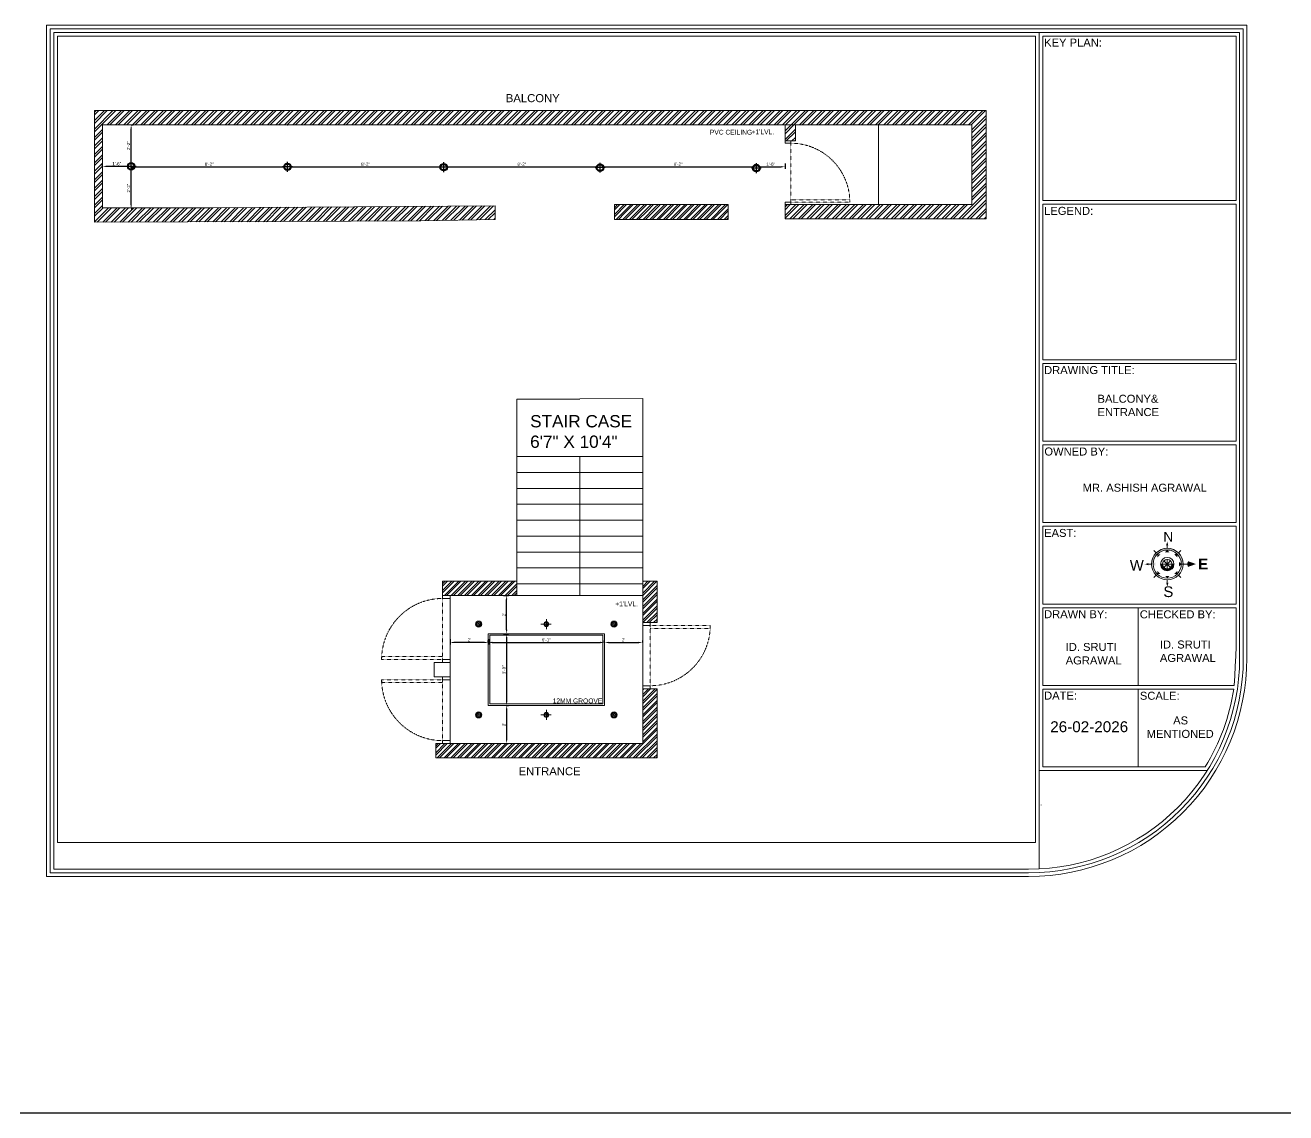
# Model space of a CAD drawing. Header units: inches. Extents: x 213 to 17763, y -4830 to 1802.
# Drawn here: x 13662 to 14454, y -3246 to -2563 of the extents above; entities that cross this region are included whole.
import ezdxf

# ---------------------------------------------------------------- set-up
doc = ezdxf.new("R2010")
doc.units = ezdxf.units.IN
doc.header["$MEASUREMENT"] = 0
for name, pattern in [('ACAD_ISO02W100', [15, 12, -3]), ('AUDIT_D_060311083008-3', [0]), ('DASHED2', [0.375, 0.25, -0.125]), ('HIDDEN', [0.375, 0.25, -0.125])]:
    doc.linetypes.add(name, pattern=pattern)
for name, color, linetype in [('.', 30, 'Continuous'), ('6.text', 6, 'Continuous'), ('A-DOOR', 251, 'AUDIT_D_060311083008-3'), ('A-Door-Frame', 1, 'Continuous'), ('A-Door-Swing', 8, 'HIDDEN'), ('PDF2_0', 7, 'Continuous'), ('PDF2_MK. FURNITURE', 7, 'Continuous'), ('PDF2_MK. HATCH', 7, 'Continuous'), ('PDF2_Text', 1, 'Continuous'), ('PDF3_Text', 1, 'Continuous')]:
    doc.layers.add(name, color=color, linetype=linetype)
doc.layers.add('PDF2_MK. KITCHEN ESSENTAILS', color=7, linetype='Continuous', true_color=0x767676)
doc.layers.add('ROD', color=7, linetype='Continuous', lineweight=9)
doc.styles.add('Arial', font='arial.ttf', dxfattribs={"height": 10})
doc.styles.add('PDF Arial', font='arial.ttf')
doc.styles.get("Standard").update_dxf_attribs({"font": 'arial.ttf'})
doc.dimstyles.new('ISO-25', dxfattribs={"dimtxt": 4.5, "dimasz": 2.5, "dimexe": 1.25, "dimexo": 0.625, "dimtad": 1, "dimdec": 0, "dimlunit": 4, "dimtxsty": 'Standard', "dimcen": 2.5, "dimadec": 0, "dimazin": 0, "dimtfac": 1, "dimtdec": 0, "dimtmove": 0, "dimatfit": 3, "dimfxl": 1, "dimarcsym": 0})
pattern_1 = [(45, (4822.1836, -1887.6856), (-2.1213203, 2.1213203), []), (45, (4823.5978, -1887.6856), (-2.1213203, 2.1213203), [])]
pattern_2 = [(45, (-423.3164, 54.2805), (-2.6516504, 2.6516504), []), (45, (-421.5486, 54.2805), (-2.6516504, 2.6516504), [])]

# ---------------------------------------------------------------- blocks, each defined once
blk = doc.blocks.new('*U785')
at = {"layer": 'A-Door-Frame', "lineweight": 5}
for p, q in [((0, -100), (0, 0)), ((1090, -100), (1090, 0))]:
    blk.add_line(p, q, dxfattribs=at)
for points in [[(0, -100), (40, -100), (40, 0), (0, 0)], [(1090, -100), (1050, -100), (1050, 0), (1090, 0)]]:
    blk.add_lwpolyline(points, dxfattribs=at)
at = {"layer": 'A-Door-Swing', "linetype": 'DASHED2', "lineweight": 5}
blk.add_line((49, 0), (1059, 0), dxfattribs=at)
blk.add_lwpolyline([(40, 0), (40, 1010), (80, 1010), (80, 0)], close=True, dxfattribs=at)
blk.add_arc((40, 0), 1010, 360, 90, dxfattribs=at)
blk = doc.blocks.new('34')
at = {"color": 152, "true_color": 0x2776bb}
for p, q in [((4475.6, 1798.91), (4475.6, 1805.12)), ((4478.71, 1802.02), (4472.5, 1802.02))]:
    blk.add_line(p, q, dxfattribs=at)
for radius in [2.34, 1.87]:
    blk.add_circle((4475.6, 1802.02), radius, dxfattribs=at)
blk = doc.blocks.new('*D952')
at = {"color": 0, "linetype": 'ACAD_ISO02W100', "lineweight": -2, "transparency": 16777216}
for p, q in [((13710.68, -2651.64), (13710.68, -2650.39)), ((13728.68, -2651.64), (13728.68, -2650.39))]:
    blk.add_line(p, q, dxfattribs=at)
at = {"color": 0, "linetype": 'AUDIT_D_060311083008-3', "lineweight": -2, "transparency": 16777216}
blk.add_line((13726.18, -2651.64), (13713.18, -2651.64), dxfattribs=at)
at = {"color": 0, "transparency": 16777216}
for points in [[(13713.18, -2651.22), (13713.18, -2652.06), (13710.68, -2651.64)], [(13726.18, -2651.22), (13726.18, -2652.06), (13728.68, -2651.64)]]:
    blk.add_solid(points, dxfattribs=at)
at = {"layer": 'Defpoints', "color": 0, "transparency": 16777216}
for p in [(13710.68, -2651.64), (13710.68, -2651.64), (13728.68, -2651.64)]:
    blk.add_point(p, dxfattribs=at)
at = {"color": 0, "lineweight": 5, "transparency": 16777216, "insert": (13719.68, -2650), "char_height": 2, "attachment_point": 5}
blk.add_mtext('1\'-6"', dxfattribs=at)
blk = doc.blocks.new('*D953')
at = {"color": 0, "linetype": 'ACAD_ISO02W100', "lineweight": -2, "transparency": 16777216}
for p, q in [((13728.68, -2651.91), (13728.68, -2653.16)), ((13826.84, -2651.91), (13826.84, -2650.66))]:
    blk.add_line(p, q, dxfattribs=at)
at = {"color": 0, "linetype": 'AUDIT_D_060311083008-3', "lineweight": -2, "transparency": 16777216}
blk.add_line((13731.18, -2651.91), (13824.34, -2651.91), dxfattribs=at)
at = {"color": 0, "transparency": 16777216}
for points in [[(13731.18, -2651.49), (13731.18, -2652.33), (13728.68, -2651.91)], [(13824.34, -2651.49), (13824.34, -2652.33), (13826.84, -2651.91)]]:
    blk.add_solid(points, dxfattribs=at)
at = {"layer": 'Defpoints', "color": 0, "transparency": 16777216}
for p in [(13728.68, -2651.64), (13826.84, -2651.91), (13826.84, -2651.91)]:
    blk.add_point(p, dxfattribs=at)
at = {"color": 0, "lineweight": 5, "transparency": 16777216, "insert": (13777.76, -2650.26), "char_height": 2, "attachment_point": 5}
blk.add_mtext('8\'-2"', dxfattribs=at)
blk = doc.blocks.new('*D954')
at = {"color": 0, "linetype": 'ACAD_ISO02W100', "lineweight": -2, "transparency": 16777216}
for p, q in [((13826.84, -2651.91), (13826.84, -2650.66)), ((13925, -2651.91), (13925, -2650.66))]:
    blk.add_line(p, q, dxfattribs=at)
at = {"color": 0, "linetype": 'AUDIT_D_060311083008-3', "lineweight": -2, "transparency": 16777216}
blk.add_line((13829.34, -2651.91), (13922.5, -2651.91), dxfattribs=at)
at = {"color": 0, "transparency": 16777216}
for points in [[(13829.34, -2651.49), (13829.34, -2652.33), (13826.84, -2651.91)], [(13922.5, -2651.49), (13922.5, -2652.33), (13925, -2651.91)]]:
    blk.add_solid(points, dxfattribs=at)
at = {"layer": 'Defpoints', "color": 0, "transparency": 16777216}
for p in [(13826.84, -2651.91), (13925, -2651.91), (13925, -2652.18)]:
    blk.add_point(p, dxfattribs=at)
at = {"color": 0, "lineweight": 5, "transparency": 16777216, "insert": (13875.92, -2650.26), "char_height": 2, "attachment_point": 5}
blk.add_mtext('8\'-2"', dxfattribs=at)
blk = doc.blocks.new('*D955')
at = {"color": 0, "linetype": 'ACAD_ISO02W100', "lineweight": -2, "transparency": 16777216}
for p, q in [((13925, -2651.91), (13925, -2650.66)), ((14023.16, -2651.91), (14023.16, -2650.66))]:
    blk.add_line(p, q, dxfattribs=at)
at = {"color": 0, "linetype": 'AUDIT_D_060311083008-3', "lineweight": -2, "transparency": 16777216}
blk.add_line((13927.5, -2651.91), (14020.66, -2651.91), dxfattribs=at)
at = {"color": 0, "transparency": 16777216}
for points in [[(13927.5, -2651.49), (13927.5, -2652.33), (13925, -2651.91)], [(14020.66, -2651.49), (14020.66, -2652.33), (14023.16, -2651.91)]]:
    blk.add_solid(points, dxfattribs=at)
at = {"layer": 'Defpoints', "color": 0, "transparency": 16777216}
for p in [(14023.16, -2651.91), (13925, -2652.18), (14023.16, -2652.45)]:
    blk.add_point(p, dxfattribs=at)
at = {"color": 0, "lineweight": 5, "transparency": 16777216, "insert": (13974.08, -2650.26), "char_height": 2, "attachment_point": 5}
blk.add_mtext('8\'-2"', dxfattribs=at)
blk = doc.blocks.new('*D956')
at = {"color": 0, "linetype": 'ACAD_ISO02W100', "lineweight": -2, "transparency": 16777216}
for p, q in [((14023.16, -2651.91), (14023.16, -2650.66)), ((14121.32, -2652.09), (14121.32, -2650.66))]:
    blk.add_line(p, q, dxfattribs=at)
at = {"color": 0, "linetype": 'AUDIT_D_060311083008-3', "lineweight": -2, "transparency": 16777216}
blk.add_line((14025.66, -2651.91), (14118.82, -2651.91), dxfattribs=at)
at = {"color": 0, "transparency": 16777216}
for points in [[(14025.66, -2651.49), (14025.66, -2652.33), (14023.16, -2651.91)], [(14118.82, -2651.49), (14118.82, -2652.33), (14121.32, -2651.91)]]:
    blk.add_solid(points, dxfattribs=at)
at = {"layer": 'Defpoints', "color": 0, "transparency": 16777216}
for p in [(14121.32, -2651.91), (14023.16, -2652.45), (14121.32, -2652.72)]:
    blk.add_point(p, dxfattribs=at)
at = {"color": 0, "lineweight": 5, "transparency": 16777216, "insert": (14072.24, -2650.26), "char_height": 2, "attachment_point": 5}
blk.add_mtext('8\'-2"', dxfattribs=at)
blk = doc.blocks.new('*D957')
at = {"color": 0, "linetype": 'ACAD_ISO02W100', "lineweight": -2, "transparency": 16777216}
for p, q in [((14121.32, -2652.09), (14121.32, -2650.66)), ((14139.32, -2649.91), (14139.32, -2653.16))]:
    blk.add_line(p, q, dxfattribs=at)
at = {"color": 0, "linetype": 'AUDIT_D_060311083008-3', "lineweight": -2, "transparency": 16777216}
blk.add_line((14123.82, -2651.91), (14136.82, -2651.91), dxfattribs=at)
at = {"color": 0, "transparency": 16777216}
for points in [[(14123.82, -2651.49), (14123.82, -2652.33), (14121.32, -2651.91)], [(14136.82, -2651.49), (14136.82, -2652.33), (14139.32, -2651.91)]]:
    blk.add_solid(points, dxfattribs=at)
at = {"layer": 'Defpoints', "color": 0, "transparency": 16777216}
for p in [(14139.32, -2636.42), (14139.32, -2651.91), (14121.32, -2652.72)]:
    blk.add_point(p, dxfattribs=at)
at = {"color": 0, "lineweight": 5, "transparency": 16777216, "insert": (14130.32, -2650.26), "char_height": 2, "attachment_point": 5}
blk.add_mtext('1\'-6"', dxfattribs=at)
blk = doc.blocks.new('*D958')
at = {"color": 0, "linetype": 'ACAD_ISO02W100', "lineweight": -2, "transparency": 16777216}
for p, q in [((13728.68, -2625.64), (13729.93, -2625.64)), ((13728.68, -2651.64), (13729.93, -2651.64))]:
    blk.add_line(p, q, dxfattribs=at)
at = {"color": 0, "linetype": 'AUDIT_D_060311083008-3', "lineweight": -2, "transparency": 16777216}
blk.add_line((13728.68, -2649.14), (13728.68, -2628.14), dxfattribs=at)
at = {"color": 0, "transparency": 16777216}
for points in [[(13728.27, -2628.14), (13729.1, -2628.14), (13728.68, -2625.64)], [(13728.27, -2649.14), (13729.1, -2649.14), (13728.68, -2651.64)]]:
    blk.add_solid(points, dxfattribs=at)
at = {"layer": 'Defpoints', "color": 0, "transparency": 16777216}
for p in [(13728.68, -2625.64), (13728.68, -2625.64), (13728.68, -2651.64)]:
    blk.add_point(p, dxfattribs=at)
at = {"color": 0, "lineweight": 5, "transparency": 16777216, "insert": (13727.05, -2638.64), "char_height": 2, "attachment_point": 5, "rotation": 90}
blk.add_mtext('2\'-2"', dxfattribs=at)
blk = doc.blocks.new('*D959')
at = {"color": 0, "linetype": 'ACAD_ISO02W100', "lineweight": -2, "transparency": 16777216}
for p, q in [((13728.68, -2652.29), (13729.93, -2652.29)), ((13728.68, -2678.29), (13729.93, -2678.29))]:
    blk.add_line(p, q, dxfattribs=at)
at = {"color": 0, "linetype": 'AUDIT_D_060311083008-3', "lineweight": -2, "transparency": 16777216}
blk.add_line((13728.68, -2675.79), (13728.68, -2654.79), dxfattribs=at)
at = {"color": 0, "transparency": 16777216}
for points in [[(13728.27, -2654.79), (13729.1, -2654.79), (13728.68, -2652.29)], [(13728.27, -2675.79), (13729.1, -2675.79), (13728.68, -2678.29)]]:
    blk.add_solid(points, dxfattribs=at)
at = {"layer": 'Defpoints', "color": 0, "transparency": 16777216}
for p in [(13728.68, -2652.29), (13728.68, -2652.29), (13728.68, -2678.29)]:
    blk.add_point(p, dxfattribs=at)
at = {"color": 0, "lineweight": 5, "transparency": 16777216, "insert": (13727.05, -2665.29), "char_height": 2, "attachment_point": 5, "rotation": 90}
blk.add_mtext('2\'-2"', dxfattribs=at)
blk = doc.blocks.new('*U34')
at = {"layer": 'A-Door-Frame', "lineweight": 5}
for p, q in [((0, -100), (0, 0)), ((900, -100), (900, 0))]:
    blk.add_line(p, q, dxfattribs=at)
for points in [[(0, -100), (40, -100), (40, 0), (0, 0)], [(900, -100), (860, -100), (860, 0), (900, 0)]]:
    blk.add_lwpolyline(points, dxfattribs=at)
at = {"layer": 'A-Door-Swing', "linetype": 'DASHED2', "lineweight": 5}
blk.add_line((47, 0), (867, 0), dxfattribs=at)
blk.add_lwpolyline([(40, 0), (40, 820), (80, 820), (80, 0)], close=True, dxfattribs=at)
blk.add_arc((40, 0), 820, 360, 90, dxfattribs=at)
blk = doc.blocks.new('*U729')
at = {"layer": 'A-Door-Frame', "lineweight": 5}
for p, q in [((0, -100), (0, 0)), ((889, -100), (889, 0))]:
    blk.add_line(p, q, dxfattribs=at)
for points in [[(0, -100), (40, -100), (40, 0), (0, 0)], [(889, -100), (849, -100), (849, 0), (889, 0)]]:
    blk.add_lwpolyline(points, dxfattribs=at)
at = {"layer": 'A-Door-Swing', "linetype": 'DASHED2', "lineweight": 5}
blk.add_line((47, 0), (857, 0), dxfattribs=at)
blk.add_lwpolyline([(40, 0), (40, 809), (80, 809), (80, 0)], close=True, dxfattribs=at)
blk.add_arc((40, 0), 809, 360, 90, dxfattribs=at)
blk = doc.blocks.new('*D960')
at = {"color": 0, "linetype": 'ACAD_ISO02W100', "lineweight": -2, "transparency": 16777216}
for p, q in [((13962.5, -2921.14), (13965.75, -2921.14)), ((13962.5, -2945.14), (13965.75, -2945.14))]:
    blk.add_line(p, q, dxfattribs=at)
at = {"color": 0, "linetype": 'AUDIT_D_060311083008-3', "lineweight": -2, "transparency": 16777216}
blk.add_line((13964.5, -2942.64), (13964.5, -2923.64), dxfattribs=at)
at = {"color": 0, "transparency": 16777216}
for points in [[(13964.08, -2923.64), (13964.92, -2923.64), (13964.5, -2921.14)], [(13964.08, -2942.64), (13964.92, -2942.64), (13964.5, -2945.14)]]:
    blk.add_solid(points, dxfattribs=at)
at = {"layer": 'Defpoints', "color": 0, "transparency": 16777216}
for p in [(13961.43, -2921.14), (13964.5, -2921.14), (13961.43, -2945.14)]:
    blk.add_point(p, dxfattribs=at)
at = {"color": 0, "lineweight": 5, "transparency": 16777216, "insert": (13962.87, -2933.14), "char_height": 2, "attachment_point": 5, "rotation": 90}
blk.add_mtext("2'", dxfattribs=at)
blk = doc.blocks.new('*D961')
at = {"color": 0, "linetype": 'ACAD_ISO02W100', "lineweight": -2, "transparency": 16777216}
for p, q in [((13964.5, -2945.34), (13965.75, -2945.34)), ((13964.5, -2990.14), (13965.75, -2990.14))]:
    blk.add_line(p, q, dxfattribs=at)
at = {"color": 0, "linetype": 'AUDIT_D_060311083008-3', "lineweight": -2, "transparency": 16777216}
blk.add_line((13964.5, -2947.84), (13964.5, -2987.64), dxfattribs=at)
at = {"color": 0, "transparency": 16777216}
for points in [[(13964.08, -2947.84), (13964.92, -2947.84), (13964.5, -2945.34)], [(13964.08, -2987.64), (13964.92, -2987.64), (13964.5, -2990.14)]]:
    blk.add_solid(points, dxfattribs=at)
at = {"layer": 'Defpoints', "color": 0, "transparency": 16777216}
for p in [(13964.5, -2945.34), (13964.5, -2990.14), (13964.5, -2990.14)]:
    blk.add_point(p, dxfattribs=at)
at = {"color": 0, "lineweight": 5, "transparency": 16777216, "insert": (13962.85, -2967.74), "char_height": 2, "attachment_point": 5, "rotation": 90}
blk.add_mtext('3\'-9"', dxfattribs=at)
blk = doc.blocks.new('*D962')
at = {"color": 0, "linetype": 'ACAD_ISO02W100', "lineweight": -2, "transparency": 16777216}
for p, q in [((13964.5, -2990.14), (13965.75, -2990.14)), ((13964.5, -3014.14), (13965.75, -3014.14))]:
    blk.add_line(p, q, dxfattribs=at)
at = {"color": 0, "linetype": 'AUDIT_D_060311083008-3', "lineweight": -2, "transparency": 16777216}
blk.add_line((13964.5, -2992.64), (13964.5, -3011.64), dxfattribs=at)
at = {"color": 0, "transparency": 16777216}
for points in [[(13964.08, -2992.64), (13964.92, -2992.64), (13964.5, -2990.14)], [(13964.08, -3011.64), (13964.92, -3011.64), (13964.5, -3014.14)]]:
    blk.add_solid(points, dxfattribs=at)
at = {"layer": 'Defpoints', "color": 0, "transparency": 16777216}
for p in [(13964.5, -2990.14), (13964.5, -3014.14), (13964.5, -3014.14)]:
    blk.add_point(p, dxfattribs=at)
at = {"color": 0, "lineweight": 5, "transparency": 16777216, "insert": (13962.87, -3002.14), "char_height": 2, "attachment_point": 5, "rotation": 90}
blk.add_mtext("2'", dxfattribs=at)
blk = doc.blocks.new('*D963')
at = {"color": 0, "linetype": 'ACAD_ISO02W100', "lineweight": -2, "transparency": 16777216}
for p, q in [((13928.93, -2948.64), (13928.93, -2951.89)), ((13953.13, -2948.64), (13953.13, -2951.89))]:
    blk.add_line(p, q, dxfattribs=at)
at = {"color": 0, "linetype": 'AUDIT_D_060311083008-3', "lineweight": -2, "transparency": 16777216}
blk.add_line((13950.63, -2950.64), (13931.43, -2950.64), dxfattribs=at)
at = {"color": 0, "transparency": 16777216}
for points in [[(13931.43, -2950.22), (13931.43, -2951.06), (13928.93, -2950.64)], [(13950.63, -2950.22), (13950.63, -2951.06), (13953.13, -2950.64)]]:
    blk.add_solid(points, dxfattribs=at)
at = {"layer": 'Defpoints', "color": 0, "transparency": 16777216}
for p in [(13928.93, -2945.34), (13928.93, -2950.64), (13953.13, -2945.34)]:
    blk.add_point(p, dxfattribs=at)
at = {"color": 0, "lineweight": 5, "transparency": 16777216, "insert": (13941.03, -2949.01), "char_height": 2, "attachment_point": 5}
blk.add_mtext("2'", dxfattribs=at)
blk = doc.blocks.new('*D964')
at = {"color": 0, "linetype": 'ACAD_ISO02W100', "lineweight": -2, "transparency": 16777216}
for p, q in [((13952.93, -2950.61), (13952.93, -2949.36)), ((14025.93, -2950.61), (14025.93, -2949.36))]:
    blk.add_line(p, q, dxfattribs=at)
at = {"color": 0, "linetype": 'AUDIT_D_060311083008-3', "lineweight": -2, "transparency": 16777216}
blk.add_line((13955.43, -2950.61), (14023.43, -2950.61), dxfattribs=at)
at = {"color": 0, "transparency": 16777216}
for points in [[(13955.43, -2950.19), (13955.43, -2951.02), (13952.93, -2950.61)], [(14023.43, -2950.19), (14023.43, -2951.02), (14025.93, -2950.61)]]:
    blk.add_solid(points, dxfattribs=at)
at = {"layer": 'Defpoints', "color": 0, "transparency": 16777216}
for p in [(13952.93, -2950.61), (14025.93, -2950.61), (14025.93, -2950.61)]:
    blk.add_point(p, dxfattribs=at)
at = {"color": 0, "lineweight": 5, "transparency": 16777216, "insert": (13989.43, -2948.96), "char_height": 2, "attachment_point": 5}
blk.add_mtext('6\'-1"', dxfattribs=at)
blk = doc.blocks.new('*D965')
at = {"color": 0, "linetype": 'ACAD_ISO02W100', "lineweight": -2, "transparency": 16777216}
for p, q in [((14025.93, -2950.61), (14025.93, -2949.36)), ((14049.93, -2950.61), (14049.93, -2949.36))]:
    blk.add_line(p, q, dxfattribs=at)
at = {"color": 0, "linetype": 'AUDIT_D_060311083008-3', "lineweight": -2, "transparency": 16777216}
blk.add_line((14028.43, -2950.61), (14047.43, -2950.61), dxfattribs=at)
at = {"color": 0, "transparency": 16777216}
for points in [[(14028.43, -2950.19), (14028.43, -2951.02), (14025.93, -2950.61)], [(14047.43, -2950.19), (14047.43, -2951.02), (14049.93, -2950.61)]]:
    blk.add_solid(points, dxfattribs=at)
at = {"layer": 'Defpoints', "color": 0, "transparency": 16777216}
for p in [(14025.93, -2950.61), (14049.93, -2950.61), (14049.93, -2950.61)]:
    blk.add_point(p, dxfattribs=at)
at = {"color": 0, "lineweight": 5, "transparency": 16777216, "insert": (14037.93, -2948.98), "char_height": 2, "attachment_point": 5}
blk.add_mtext("2'", dxfattribs=at)

msp = doc.modelspace()

# ---------------------------------------------------------------- hatches: boundary and pattern name
at = {"layer": '.', "lineweight": 5}
h = msp.add_hatch(dxfattribs=at)
h.set_pattern_fill('ANSI32', color=1, scale=10)
h.set_pattern_definition(pattern_2)
h.paths.add_polyline_path([(14265.68, -2616.64), (13705.68, -2616.64), (13705.68, -2686.64), (13822.68, -2686.36), (13910.68, -2685.79), (13957.2, -2684.99), (13957.2, -2676.45), (13779.68, -2677.64), (13710.68, -2677.64), (13710.68, -2625.64), (14256.68, -2625.64), (14256.68, -2675.64), (14142.98, -2675.64), (14142.98, -2675.64), (14139.32, -2675.64), (14139.32, -2684.64), (14265.68, -2684.64)])
h.paths.add_polyline_path([(14144.08, -2685.94), (14145.85, -2685.94), (14145.85, -2684.44), (14144.08, -2684.44)], flags=25)
h = msp.add_hatch(dxfattribs=at)
h.set_pattern_fill('ANSI32', color=1, scale=10)
h.set_pattern_definition(pattern_2)
h.paths.add_polyline_path([(14145.82, -2625.64), (14139.32, -2625.64), (14139.32, -2635.69), (14142.98, -2635.69), (14145.82, -2635.69)])
h = msp.add_hatch(dxfattribs=at)
h.set_pattern_fill('ANSI32', color=1, scale=8)
h.set_pattern_definition(pattern_1)
h.paths.add_polyline_path([(14103.68, -2675.64), (14061.64, -2675.64), (14041.12, -2684.99), (14103.68, -2684.99)])
h.paths.add_polyline_path([(14041.39, -2675.64), (14032.17, -2675.64), (14032.17, -2682.72), (14034.93, -2684.86), (14035.32, -2684.99), (14036.6, -2684.99)])
h.paths.add_polyline_path([(14032.17, -2682.72), (14032.17, -2683.96), (14034.93, -2684.86)], flags=17)
h.paths.add_polyline_path([(14032.17, -2683.96), (14032.17, -2684.99), (14035.09, -2684.99), (14034.93, -2684.86)], flags=17)
h = msp.add_hatch(dxfattribs=at)
h.set_pattern_fill('ANSI32', color=1, scale=8)
h.set_pattern_definition(pattern_1)
h.paths.add_polyline_path([(14061.64, -2675.64), (14041.39, -2675.64), (14036.6, -2684.99), (14039.59, -2684.99), (14041.12, -2684.99)])
h.paths.add_polyline_path([(14036.93, -2686.29), (14038.7, -2686.29), (14038.7, -2684.79), (14036.93, -2684.79)], flags=9)
h = msp.add_hatch(dxfattribs=at)
h.set_pattern_fill('ANSI32', color=1, scale=8)
h.set_pattern_definition([(45, (5930.4333, -2095.6417), (-2.1213203, 2.1213203), []), (45, (5931.8475, -2095.6417), (-2.1213203, 2.1213203), [])])
h.paths.add_polyline_path([(13970.93, -2912.14), (13935.93, -2912.14), (13924.27, -2912.14), (13924.27, -2921.14), (13927.93, -2921.14), (13935.93, -2921.14), (13970.93, -2921.14)])
h.paths.add_polyline_path([(14058.93, -2912.14), (14049.93, -2912.14), (14049.93, -2921.14), (14049.93, -2938.19), (14054.6, -2938.19), (14058.93, -2938.19)])
h.paths.add_polyline_path([(14058.93, -2979.69), (14049.93, -2979.69), (14049.93, -3014.14), (13928.93, -3014.14), (13919.93, -3014.14), (13919.93, -3023.14), (14058.93, -3023.14)])
at = {"lineweight": 5}
h = msp.add_hatch(dxfattribs=at)
h.set_pattern_fill('AR-SAND', color=5, scale=0.2)
h.set_pattern_definition([(37.5, (-111992.59655, -241260.24863), (-0.01259867162, 0.3853647538), [0, -0.304, 0, -0.34, 0, -0.325]), (7.5, (-111992.59655, -241260.24863), (0.3539553411, 0.564429213), [0, -0.164, 0, -0.274, 0, -0.105]), (327.5, (-111992.84255, -241260.24863), (0.62282837235, 0.0011318107), [0, -0.1, 0, -0.36, 0, -0.47]), (317.5, (-111992.84255, -241260.24863), (0.6012253209, 0.175535113), [0, -0.05, 0, -0.236, 0, -0.27])])
h.paths.add_polyline_path([(13948.36, -2939.14, -1), (13945.5, -2939.14, -1)])
h = msp.add_hatch(dxfattribs=at)
h.set_pattern_fill('AR-SAND', color=5, scale=0.2)
h.set_pattern_definition([(37.5, (-111907.59655, -241260.24863), (-0.01259867162, 0.3853647538), [0, -0.304, 0, -0.34, 0, -0.325]), (7.5, (-111907.59655, -241260.24863), (0.3539553411, 0.564429213), [0, -0.164, 0, -0.274, 0, -0.105]), (327.5, (-111907.84255, -241260.24863), (0.62282837235, 0.0011318107), [0, -0.1, 0, -0.36, 0, -0.47]), (317.5, (-111907.84255, -241260.24863), (0.6012253209, 0.175535113), [0, -0.05, 0, -0.236, 0, -0.27])])
h.paths.add_polyline_path([(14033.36, -2939.14, -1), (14030.5, -2939.14, -1)])
h = msp.add_hatch(dxfattribs=at)
h.set_pattern_fill('AR-SAND', color=5, scale=0.2)
h.set_pattern_definition([(37.5, (-111992.59655, -241317.24863), (-0.01259867162, 0.3853647538), [0, -0.304, 0, -0.34, 0, -0.325]), (7.5, (-111992.59655, -241317.24863), (0.3539553411, 0.564429213), [0, -0.164, 0, -0.274, 0, -0.105]), (327.5, (-111992.84255, -241317.24863), (0.62282837235, 0.0011318107), [0, -0.1, 0, -0.36, 0, -0.47]), (317.5, (-111992.84255, -241317.24863), (0.6012253209, 0.175535113), [0, -0.05, 0, -0.236, 0, -0.27])])
h.paths.add_polyline_path([(13948.36, -2996.14, -1), (13945.5, -2996.14, -1)])
h = msp.add_hatch(dxfattribs=at)
h.set_pattern_fill('AR-SAND', color=5, scale=0.2)
h.set_pattern_definition([(37.5, (-111907.59655, -241317.24863), (-0.01259867162, 0.3853647538), [0, -0.304, 0, -0.34, 0, -0.325]), (7.5, (-111907.59655, -241317.24863), (0.3539553411, 0.564429213), [0, -0.164, 0, -0.274, 0, -0.105]), (327.5, (-111907.84255, -241317.24863), (0.62282837235, 0.0011318107), [0, -0.1, 0, -0.36, 0, -0.47]), (317.5, (-111907.84255, -241317.24863), (0.6012253209, 0.175535113), [0, -0.05, 0, -0.236, 0, -0.27])])
h.paths.add_polyline_path([(14033.36, -2996.14, -1), (14030.5, -2996.14, -1)])
at = {"layer": 'PDF2_0', "lineweight": 5, "transparency": 33554559}
for points in [[(14379.34, -2889.43), (14380.05, -2889.78), (14379.32, -2887.3), (14378.62, -2889.78)], [(14367.36, -2901.45), (14367.7, -2900.75), (14365.24, -2901.47), (14367.72, -2902.16)], [(14383.59, -2901.41), (14382.35, -2901.41), (14382.31, -2901.89), (14382.29, -2901.97), (14382.22, -2902.35), (14382.14, -2902.52), (14382.03, -2902.79), (14381.87, -2903.03), (14381.8, -2903.19), (14381.49, -2903.53), (14381.49, -2903.55), (14381.13, -2903.85), (14380.88, -2904), (14380.73, -2904.1), (14380.29, -2904.27), (14379.84, -2904.39), (14379.45, -2904.42), (14379.36, -2904.42), (14378.9, -2904.39), (14378.45, -2904.27), (14378.01, -2904.1), (14377.87, -2904.02), (14377.61, -2903.85), (14377.25, -2903.55), (14376.94, -2903.19), (14376.86, -2903.05), (14376.69, -2902.79), (14376.58, -2902.54), (14376.52, -2902.37), (14376.41, -2901.91), (14376.37, -2901.43), (14375.13, -2901.43), (14375.15, -2901.91), (14375.17, -2901.99), (14375.25, -2902.37), (14375.26, -2902.54), (14375.36, -2902.79), (14375.45, -2903.05), (14375.51, -2903.19), (14375.7, -2903.55), (14375.89, -2903.85), (14376.01, -2904.02), (14376.08, -2904.1), (14376.24, -2904.27), (14376.33, -2904.39), (14376.37, -2904.42), (14376.77, -2904.79), (14376.79, -2904.79), (14377.25, -2905.09), (14377.25, -2905.11), (14377.74, -2905.34), (14377.76, -2905.34), (14378.25, -2905.51), (14378.27, -2905.53), (14378.81, -2905.62), (14378.83, -2905.62), (14379.38, -2905.66), (14379.89, -2905.62), (14379.93, -2905.62), (14380.45, -2905.53), (14380.46, -2905.51), (14380.96, -2905.34), (14381, -2905.34), (14381.47, -2905.11), (14381.49, -2905.09), (14381.93, -2904.79), (14381.95, -2904.79), (14382.35, -2904.42), (14382.37, -2904.42), (14382.39, -2904.39), (14382.48, -2904.27), (14382.66, -2904.1), (14382.73, -2904), (14382.83, -2903.85), (14383.04, -2903.55), (14383.04, -2903.53), (14383.28, -2903.03), (14383.36, -2902.79), (14383.46, -2902.52), (14383.49, -2902.35), (14383.57, -2901.97), (14383.57, -2901.89)], [(14397.4, -2901.38), (14392.45, -2899.62), (14391.74, -2901.4), (14392.45, -2903.17)], [(14379.4, -2913.43), (14378.69, -2913.07), (14379.4, -2915.55), (14380.1, -2913.07)]]:
    msp.add_hatch(color=256, dxfattribs=at).paths.add_polyline_path(points)
h = msp.add_hatch(color=256, dxfattribs=at)
h.paths.add_polyline_path([(14370.54, -2901.45), (14371.95, -2902.86), (14371.95, -2900.04)])
h.paths.add_polyline_path([(14380.2, -2891.55), (14379.34, -2891.53), (14378.56, -2891.55), (14378.46, -2891.57), (14377.68, -2891.66), (14377.61, -2891.68), (14376.83, -2891.85), (14376.77, -2891.87), (14376.01, -2892.1), (14375.95, -2892.12), (14375.21, -2892.44), (14375.15, -2892.46), (14374.86, -2892.59), (14374.81, -2892.63), (14374.81, -2892.65), (14374.39, -2892.86), (14374.25, -2892.94), (14373.84, -2893.2), (14373.66, -2893.32), (14373.38, -2893.55), (14372.98, -2893.85), (14372.88, -2893.93), (14372.39, -2894.4), (14372.33, -2894.44), (14371.89, -2894.92), (14371.76, -2895.07), (14371.44, -2895.49), (14371.23, -2895.76), (14371, -2896.12), (14370.77, -2896.5), (14370.62, -2896.8), (14370.37, -2897.26), (14370.27, -2897.51), (14370.04, -2898.06), (14369.99, -2898.25), (14369.78, -2898.88), (14369.76, -2899.03), (14369.61, -2899.74), (14369.59, -2899.83), (14369.49, -2900.6), (14369.49, -2900.63), (14369.45, -2901.45), (14370.54, -2901.45), (14370.58, -2900.63), (14370.58, -2900.6), (14370.67, -2899.83), (14370.71, -2899.74), (14370.86, -2899.03), (14370.92, -2898.88), (14371.13, -2898.25), (14371.21, -2898.06), (14371.45, -2897.51), (14371.59, -2897.26), (14371.85, -2896.8), (14372.06, -2896.5), (14372.31, -2896.12), (14372.6, -2895.76), (14372.83, -2895.49), (14373.4, -2894.92), (14373.97, -2894.44), (14374.03, -2894.4), (14374.69, -2893.93), (14374.84, -2893.85), (14375.42, -2893.55), (14375.89, -2893.32), (14376.16, -2893.2), (14376.92, -2892.94), (14377.28, -2892.86), (14377.72, -2892.77), (14378.52, -2892.65), (14378.62, -2892.63), (14379.34, -2892.59), (14380.16, -2892.63), (14380.96, -2892.75), (14381.32, -2892.84), (14381.76, -2892.94), (14382.52, -2893.18), (14382.77, -2893.3), (14383.28, -2893.51), (14383.82, -2893.81), (14383.99, -2893.91), (14384.66, -2894.37), (14384.69, -2894.4), (14385.28, -2894.9), (14385.44, -2895.03), (14385.87, -2895.47), (14386.08, -2895.72), (14386.39, -2896.1), (14386.64, -2896.44), (14386.85, -2896.77), (14387.11, -2897.22), (14387.25, -2897.47), (14387.49, -2898.02), (14387.59, -2898.21), (14387.8, -2898.84), (14388.01, -2899.68), (14388.03, -2899.78), (14388.14, -2900.54), (14388.14, -2900.6), (14388.18, -2901.4), (14388.18, -2901.41), (14389.27, -2901.4), (14389.23, -2900.6), (14389.23, -2900.54), (14389.13, -2899.78), (14389.11, -2899.68), (14388.96, -2898.99), (14388.92, -2898.84), (14388.73, -2898.21), (14388.66, -2898.02), (14388.45, -2897.47), (14388.33, -2897.22), (14388.1, -2896.77), (14387.93, -2896.44), (14387.7, -2896.1), (14387.46, -2895.72), (14387.27, -2895.47), (14386.94, -2895.03), (14386.81, -2894.9), (14386.35, -2894.4), (14386.31, -2894.37), (14385.82, -2893.91), (14385.7, -2893.81), (14385.32, -2893.51), (14385.02, -2893.3), (14384.87, -2893.18), (14384.45, -2892.94), (14384.29, -2892.84), (14384.12, -2892.75), (14383.91, -2892.63), (14383.86, -2892.59), (14383.57, -2892.46), (14383.53, -2892.44), (14382.77, -2892.12), (14382.73, -2892.1), (14381.95, -2891.87), (14381.89, -2891.85), (14381.09, -2891.68), (14381.06, -2891.66), (14380.24, -2891.57)])

# ---------------------------------------------------------------- linework, layer by layer
at = {"lineweight": 5}
for p, q in [((14198, -2675.64), (14198, -2625.64)), ((13826.84, -2651.91), (13826.84, -2652.72)), ((14121.32, -2652.72), (14121.32, -2652.72)), ((13924.27, -2921.14), (13924.27, -2912.14)), ((13935.93, -2912.14), (13970.93, -2912.14)), ((14058.93, -2912.14), (14049.93, -2912.14)), ((13928.93, -2963.14), (13928.93, -2921.14)), ((13918.93, -2963.14), (13918.93, -2972.14)), ((13928.93, -2972.14), (13928.93, -3014.14)), ((13919.93, -3014.14), (13919.93, -3023.14)), ((14058.93, -3023.14), (13919.93, -3023.14))]:
    msp.add_line(p, q, dxfattribs=at)
at = {"color": 6, "lineweight": 5}
for p, q in [((13989.43, -2939.14), (13989.43, -2936.02)), ((13989.43, -2939.14), (13986.05, -2939.14)), ((13989.43, -2939.14), (13992.55, -2939.14)), ((13989.43, -2939.14), (13989.43, -2942.26)), ((13989.43, -2996.14), (13986.05, -2996.14)), ((13989.43, -2996.14), (13989.43, -2993.02)), ((13989.43, -2996.14), (13992.55, -2996.14)), ((13989.43, -2996.14), (13989.43, -2999.26))]:
    msp.add_line(p, q, dxfattribs=at)
msp.add_line((10883.5, -3246), (15562, -3246))
at = {"lineweight": 5}
for points in [[(14049.93, -2921.14), (13928.93, -2921.14), (13928.93, -3014.14), (14049.93, -3014.14)], [(14025.93, -2945.14), (13952.93, -2945.14), (13952.93, -2990.14), (14025.93, -2990.14)], [(14024.93, -2946.14), (13953.93, -2946.14), (13953.93, -2989.14), (14024.93, -2989.14)]]:
    msp.add_lwpolyline(points, close=True, dxfattribs=at)
at = {"color": 5, "lineweight": 5}
for centre, radius in [((13946.93, -2939.14), 1.93), ((13946.93, -2939.14), 1.43), ((14031.93, -2939.14), 1.93), ((14031.93, -2939.14), 1.43), ((13946.93, -2996.14), 1.93), ((13946.93, -2996.14), 1.43), ((14031.93, -2996.14), 1.93), ((14031.93, -2996.14), 1.43)]:
    msp.add_circle(centre, radius, dxfattribs=at)
at = {"color": 6, "lineweight": 5}
for centre, radius in [((13989.43, -2939.14), 1.56), ((13989.43, -2939.14), 1.04), ((13989.43, -2996.14), 1.56), ((13989.43, -2996.14), 1.04)]:
    msp.add_circle(centre, radius, dxfattribs=at)
at = {"lineweight": 5}
for p in [(13826.84, -2625.64), (13925, -2625.64), (14023.16, -2625.64), (13826.84, -2651.91), (13826.84, -2652.72), (13826.84, -2652.72), (13925, -2652.18), (13925, -2652.72), (13925, -2652.72), (14023.16, -2652.45), (14023.16, -2652.72), (14023.16, -2652.72)]:
    msp.add_point(p, dxfattribs=at)
at = {"layer": 'PDF2_0', "lineweight": 5}
for points in [[(14292.32, -3097.55), (13675.5, -3097.55), (13675.5, -2563), (14429.38, -2563), (14429.38, -2960.49, -0.414214)], [(14403.19, -3028.78), (14301.24, -3028.78), (14301.24, -2979.94), (14421.08, -2979.94, -0.100864)]]:
    msp.add_lwpolyline(points, format="xyb", close=True, dxfattribs=at)
for points in [[(14292.32, -3095.28), (13677.77, -3095.28), (13677.77, -2565.27), (14427.12, -2565.27), (14427.12, -2960.49, -0.414214), (14292.32, -3095.28)], [(14292.32, -3092.99), (13680.05, -3092.99), (13680.05, -2567.55), (14424.83, -2567.55), (14424.83, -2960.49, -0.414214), (14292.32, -3092.99)]]:
    msp.add_lwpolyline(points, format="xyb", dxfattribs=at)
for points in [[(13682.34, -2569.84), (14296.67, -2569.84), (14296.67, -3076.33), (13682.34, -3076.33)], [(14301.24, -2569.84), (14422.54, -2569.84), (14422.54, -2673.16), (14301.24, -2673.16)], [(14301.24, -2675.45), (14422.54, -2675.45), (14422.54, -2773.13), (14301.24, -2773.13)], [(14301.24, -2775.42), (14422.54, -2775.42), (14422.54, -2824.26), (14301.24, -2824.26)], [(14301.24, -2826.55), (14422.54, -2826.55), (14422.54, -2875.39), (14301.24, -2875.39)], [(14301.24, -2877.68), (14422.54, -2877.68), (14422.54, -2926.52), (14301.24, -2926.52)], [(14422.54, -2928.81), (14301.24, -2928.81), (14301.24, -2977.65), (14421.4, -2977.65), (14421.8, -2971.55), (14422.11, -2965.46), (14422.35, -2959.34), (14422.54, -2953.25), (14422.64, -2947.13), (14422.68, -2941.02), (14422.64, -2934.92)]]:
    msp.add_lwpolyline(points, close=True, dxfattribs=at)
for points in [[(14379.34, -2891.53), (14379.34, -2889.43)], [(14372.33, -2894.44), (14370.84, -2892.96)], [(14386.35, -2894.4), (14387.84, -2892.92)], [(14369.45, -2901.45), (14367.36, -2901.45)], [(14375.13, -2901.43), (14376.37, -2901.43), (14382.35, -2901.41), (14383.59, -2901.41)], [(14377.25, -2903.55), (14375.7, -2903.55), (14377.25, -2903.55)], [(14381.47, -2899.3), (14377.25, -2903.55)], [(14381.49, -2903.55), (14377.25, -2899.32)], [(14379.36, -2898.42), (14379.36, -2904.42)], [(14389.27, -2901.4), (14388.18, -2901.41)], [(14391.36, -2901.4), (14389.27, -2901.4), (14391.74, -2901.4)], [(14372.37, -2908.44), (14370.9, -2909.93)], [(14379.38, -2911.34), (14379.4, -2913.43)], [(14386.39, -2908.42), (14387.87, -2909.89)], [(14361.15, -2928.81), (14361.15, -2977.65)], [(14361.15, -2979.94), (14361.15, -3028.78)], [(14298.95, -3031.07), (14404.47, -3031.07)]]:
    msp.add_lwpolyline(points, dxfattribs=at)
for centre, radius in [((14379.37, -2901.43), 9.91), ((14379.37, -2901.42), 8.83), ((14379.36, -2901.43), 4.23), ((14379.37, -2901.43), 3)]:
    msp.add_circle(centre, radius, dxfattribs=at)
for start, end in [(0, 1.759553279988484e-06), (269.9999982404271, 270)]:
    msp.add_arc((14292.31, -2960.48), 137.07, start, end, dxfattribs=at)
at = {"layer": 'PDF2_0', "lineweight": 5, "transparency": 33554559}
for points in [[(14373.11, -2895.2), (14373.11, -2897.2), (14375.11, -2895.2)], [(14379.34, -2892.59), (14377.93, -2894.02), (14380.75, -2894)], [(14385.59, -2895.17), (14383.59, -2895.19), (14385.59, -2897.17)], [(14388.18, -2901.41), (14386.77, -2900), (14386.77, -2902.82)], [(14373.13, -2907.68), (14375.13, -2907.68), (14373.13, -2905.68)], [(14379.38, -2910.25), (14380.79, -2908.84), (14377.97, -2908.84)], [(14385.63, -2907.64), (14385.61, -2905.66), (14383.63, -2907.66)]]:
    msp.add_solid(points, dxfattribs=at)
at = {"layer": 'PDF2_MK. FURNITURE', "lineweight": 5}
msp.add_lwpolyline([(14300.25, -3052.69), (14300.25, -3052.74)], dxfattribs=at)
at = {"layer": 'PDF2_MK. HATCH', "lineweight": 5}
msp.add_lwpolyline([(14298.95, -2567.55), (14298.95, -3092.82)], dxfattribs=at)
at = {"layer": 'PDF2_MK. KITCHEN ESSENTAILS', "lineweight": 5}
msp.add_lwpolyline([(13682.34, -3076.33), (14296.67, -3076.33), (14296.67, -2569.84), (13682.34, -2569.84)], close=True, dxfattribs=at)
at = {"layer": 'ROD', "lineweight": 5}
for p, q in [((14265.68, -2616.64), (13705.68, -2616.64)), ((13705.68, -2616.64), (13705.68, -2686.64)), ((14265.68, -2684.64), (14265.68, -2616.64)), ((13710.68, -2625.64), (14256.68, -2625.64)), ((13710.68, -2625.64), (13710.68, -2677.64)), ((13710.68, -2625.64), (13710.68, -2677.64)), ((14256.68, -2625.64), (14256.68, -2675.64)), ((14103.68, -2675.64), (14032.17, -2675.64)), ((14256.68, -2675.64), (14139.32, -2675.64)), ((13779.68, -2677.64), (13710.68, -2677.64)), ((13779.68, -2677.64), (13957.2, -2676.45)), ((13822.68, -2686.36), (13705.68, -2686.64)), ((13822.68, -2686.36), (13910.68, -2685.79)), ((13910.68, -2685.79), (13957.2, -2684.99)), ((14032.17, -2684.99), (14103.68, -2684.99)), ((14139.32, -2684.64), (14265.68, -2684.64)), ((13970.93, -2797.86), (14049.93, -2797.34)), ((13970.93, -2921.14), (13970.93, -2797.86)), ((13970.93, -2797.86), (14010.43, -2797.86)), ((14049.93, -2921.14), (14049.93, -2797.34)), ((13970.93, -2833.86), (14049.93, -2833.86)), ((13970.93, -2833.86), (14049.93, -2833.86)), ((14010.43, -2833.86), (14010.43, -2921.14)), ((13970.93, -2843.86), (14049.93, -2843.86)), ((13970.93, -2853.86), (14049.93, -2853.86)), ((13970.93, -2863.86), (14049.93, -2863.86)), ((13970.93, -2873.86), (14049.93, -2873.86)), ((13970.93, -2883.86), (14049.93, -2883.86)), ((13970.93, -2893.86), (14049.93, -2893.86)), ((13970.93, -2903.86), (14049.93, -2903.86)), ((13935.93, -2912.14), (13924.27, -2912.14)), ((13924.27, -2921.14), (13927.93, -2921.14)), ((13927.93, -2921.14), (13935.93, -2921.14)), ((13935.93, -2921.14), (14049.93, -2921.14)), ((13970.93, -2913.86), (14049.93, -2913.86)), ((13970.93, -2921.14), (14049.93, -2921.14)), ((13918.93, -2963.14), (13928.93, -2963.14)), ((13928.93, -2972.14), (13928.93, -2963.14)), ((13918.93, -2972.14), (13928.93, -2972.14)), ((13919.93, -3014.14), (14049.93, -3014.14))]:
    msp.add_line(p, q, dxfattribs=at)
for points in [[(14145.82, -2635.69), (14145.82, -2625.64), (14139.32, -2625.64), (14139.32, -2635.69)], [(14145.82, -2635.69), (14139.32, -2635.69)], [(14032.17, -2675.64), (14032.17, -2684.99)], [(14103.68, -2684.99), (14103.68, -2675.64)], [(14139.32, -2675.64), (14139.32, -2684.64)], [(13957.2, -2684.99), (13957.2, -2676.45)], [(14058.93, -2912.14), (14058.93, -2938.19)], [(14049.93, -2938.19), (14049.93, -2921.14)], [(14049.93, -2938.19), (14058.93, -2938.19)], [(14049.93, -3014.14), (14049.93, -2979.69)], [(14058.93, -2979.69), (14049.93, -2979.69)], [(14058.93, -2979.69), (14058.93, -3023.14)]]:
    msp.add_lwpolyline(points, dxfattribs=at)

# ---------------------------------------------------------------- block references
at = {"lineweight": 5}
for p in [(9253.08, -4453.66), (9351.24, -4453.93), (9449.4, -4454.2), (9547.56, -4454.47), (9645.71, -4454.74)]:
    msp.add_blockref('34', p, dxfattribs=at)
at = {"layer": 'A-DOOR', "lineweight": 5}
for name, p, xscale, yscale, zscale, rotation in [('*U785', (14142.98, -2675.64), -0.03666666666666651, 0.03666666666666651, 0.03666666666666651, 270), ('*U34', (13924.27, -2963.14), 0.04666663502872134, 0.04666663502872134, 0.04666663502872134, 90.00000000000001), ('*U729', (14054.6, -2938.19), 0.04666663502872134, 0.04666663502872134, 0.04666663502872134, 270), ('*U34', (13924.27, -2972.14), -0.04666663502872134, 0.04666663502872134, 0.04666663502872134, 90)]:
    msp.add_blockref(name, p, dxfattribs=dict(at, xscale=xscale, yscale=yscale, zscale=zscale, rotation=rotation))

# ---------------------------------------------------------------- texts
at = {"layer": '6.text', "lineweight": 5, "insert": (13979.25, -2807.84), "char_height": 7.7136, "attachment_point": 1, "style": 'Arial'}
msp.add_mtext_dynamic_manual_height_columns('STAIR CASE\\P6\'7" X 10\'4"', width=68.5652, gutter_width=69.68, heights=[0], dxfattribs=at)
at = {"layer": 'PDF2_Text', "color": 7, "lineweight": 5, "attachment_point": 7, "style": 'PDF Arial'}
for s, insert, char_height in [('KEY PLAN:', (14302.04, -2576.41), 5.026), ('LEGEND:', (14302.04, -2682.18), 5.026), ('DRAWING TITLE:', (14302, -2782.15), 5.026), ('OWNED BY:', (14302.21, -2833.3), 5.026), ('MR. ASHISH AGRAWAL', (14326.21, -2856.03), 5.026), ('EAST:', (14302.02, -2884.43), 5.026), ('DRAWN BY:', (14302, -2935.38), 5.026), ('CHECKED BY:', (14362.12, -2935.56), 5.026), ('ID. SRUTI', (14315.56, -2956.04), 5.026), ('ID. SRUTI', (14374.71, -2954.5), 5.026), ('AGRAWAL', (14315.59, -2964.5), 5.026), ('AGRAWAL', (14374.74, -2962.96), 5.026), ('DATE:', (14302, -2986.51), 5.026), ('SCALE:', (14362.16, -2986.69), 5.026), ('26-02-2026', (14305.86, -3007.08), 6.854), ('AS', (14383.07, -3002.18), 5.026), ('MENTIONED', (14366.43, -3010.63), 5.026)]:
    msp.add_mtext(s, dxfattribs=dict(at, insert=insert, char_height=char_height))
at = {"layer": 'PDF2_Text', "color": 7, "lineweight": 5, "insert": (14335.56, -2808.54), "char_height": 5.026, "width": 32.9879, "attachment_point": 7, "style": 'PDF Arial'}
msp.add_mtext('BALCONY& ENTRANCE', dxfattribs=at)
at = {"layer": 'PDF2_Text', "color": 7, "lineweight": 5, "attachment_point": 7, "style": 'PDF Arial'}
for s, insert, char_height, rotation in [('N', (14376.92, -2887.3), 6.11, 0.1759), ('W', (14355.83, -2905.49), 6.72, 0.12089), ('{\\fArial|b1|i0|c0|p34;\\C240;\\c2367469;E}', (14398.75, -2904.76), 6.7238, 0.1759), ('S', (14376.92, -2922.22), 6.72, 0.1759)]:
    msp.add_mtext(s, dxfattribs=dict(at, insert=insert, char_height=char_height, rotation=rotation))
at = {"layer": 'PDF3_Text', "lineweight": 5, "style": 'PDF Arial'}
for s, width, gutter_width, heights, insert, char_height, attachment_point in [('BALCONY', 114.7518, 49.21, [0], (13963.99, -2611.4), 5.069, 7), ('PVC CEILING', 36.0927, 949.34, [2.27], (14118.68, -2631.72), 3, 9), ("+1'LVL.", 36.0927, 949.34, [2.27], (14132.49, -2631.48), 3, 9), ("+1'LVL.", 36.0927, 949.34, [1.28], (14046.93, -2927.9), 3, 9), ('12MM GROOVE', 36.0927, 949.34, [2.27], (14024.6, -2988.86), 3, 9), ('ENTRANCE', 114.7518, 49.21, [0], (13972, -3034.14), 5.069, 7)]:
    msp.add_mtext_dynamic_manual_height_columns(s, width=width, gutter_width=gutter_width, heights=heights, dxfattribs=dict(at, insert=insert, char_height=char_height, attachment_point=attachment_point))

# ---------------------------------------------------------------- dimensions: what is measured, and where the dimension line sits
at = {"lineweight": 5}
for base, p1, p2, picture, middle in [((13728.68, -2625.64), (13728.68, -2651.64), (13728.68, -2625.64), '*D958', (13727.05, -2638.64)), ((13728.68, -2652.29), (13728.68, -2678.29), (13728.68, -2652.29), '*D959', (13727.05, -2665.29)), ((13964.5, -2921.14), (13961.43, -2945.14), (13961.43, -2921.14), '*D960', (13962.87, -2933.14)), ((13964.5, -2990.14), (13964.5, -2945.34), (13964.5, -2990.14), '*D961', (13962.85, -2967.74)), ((13964.5, -3014.14), (13964.5, -2990.14), (13964.5, -3014.14), '*D962', (13962.87, -3002.14))]:
    dim = msp.add_linear_dim(base=base, p1=p1, p2=p2, angle=90, dimstyle='ISO-25', override={"dimtxt": 2, "dimtmove": 1, "dimfxl": 2, "dimfxlon": 1, "dimarcsym": 2}, dxfattribs=at)
    dim.commit()
    dim.dimension.update_dxf_attribs({"geometry": picture, "text_midpoint": middle})
for base, p1, p2, picture, middle in [((14139.32, -2651.91), (14121.32, -2652.72), (14139.32, -2636.42), '*D957', (14130.32, -2650.26)), ((13710.68, -2651.64), (13728.68, -2651.64), (13710.68, -2651.64), '*D952', (13719.68, -2650)), ((13826.84, -2651.91), (13728.68, -2651.64), (13826.84, -2651.91), '*D953', (13777.76, -2650.26)), ((13925, -2651.91), (13826.84, -2651.91), (13925, -2652.18), '*D954', (13875.92, -2650.26)), ((14023.16, -2651.91), (13925, -2652.18), (14023.16, -2652.45), '*D955', (13974.08, -2650.26)), ((14121.32, -2651.91), (14023.16, -2652.45), (14121.32, -2652.72), '*D956', (14072.24, -2650.26)), ((13928.93, -2950.64), (13953.13, -2945.34), (13928.93, -2945.34), '*D963', (13941.03, -2949.01)), ((14025.93, -2950.61), (13952.93, -2950.61), (14025.93, -2950.61), '*D964', (13989.43, -2948.96)), ((14049.93, -2950.61), (14025.93, -2950.61), (14049.93, -2950.61), '*D965', (14037.93, -2948.98))]:
    dim = msp.add_linear_dim(base=base, p1=p1, p2=p2, dimstyle='ISO-25', override={"dimtxt": 2, "dimtmove": 1, "dimfxl": 2, "dimfxlon": 1, "dimarcsym": 2}, dxfattribs=at)
    dim.commit()
    dim.dimension.update_dxf_attribs({"geometry": picture, "text_midpoint": middle})

doc.saveas('drawing.dxf')
